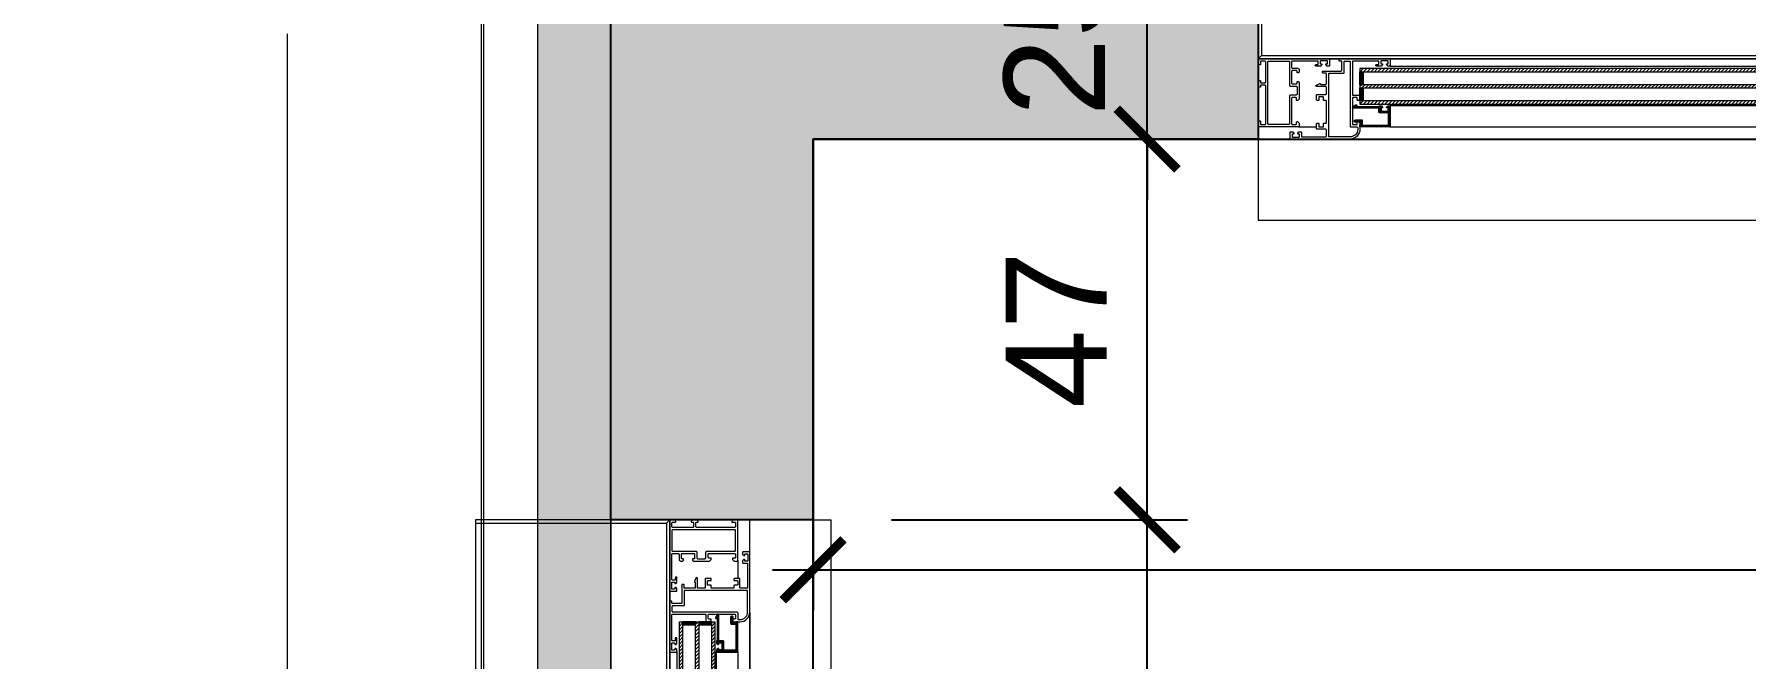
# Model space of a CAD drawing. Header units: centimetres. Extents: x 111832 to 117233, y -55119 to -48329.
# Drawn here: x 112658.1 to 112869.6, y -51049.5 to -50972.4 of the extents above; entities that cross this region are included whole.
import ezdxf

# ---------------------------------------------------------------- set-up
doc = ezdxf.new("R2010")
doc.units = ezdxf.units.CM
doc.header["$LTSCALE"] = 50
doc.header["$MEASUREMENT"] = 0
for name, pattern in [('AXES', [2, 1.25, -0.25, 0.25, -0.25]), ('CACHE', [0.375, 0.25, -0.125]), ('CONTINU', [0])]:
    doc.linetypes.add(name, pattern=pattern)
doc.layers.get('0').update_dxf_attribs({"color": 8})
for name, color, linetype in [('AXES', 10, 'AXES'), ('BETON COUPE', 3, 'CONTINU'), ('BETON TRAME', 252, 'Continuous'), ('COTE 50ème', 1, 'Continuous')]:
    doc.layers.add(name, color=color, linetype=linetype)
for name, color, linetype, lineweight in [('CONSOLE ISOL.', 214, 'Continuous', 15), ('ISOLATION', 252, 'Continuous', 0), ('MACONNERIE COUPE', 7, 'Continuous', 30), ('WD_Corner', 154, 'Continuous', 5), ('WINDOWS', 21, 'Continuous', 5)]:
    doc.layers.add(name, color=color, linetype=linetype, lineweight=lineweight)
doc.layers.add('FMULT', color=150, linetype='Continuous', plot=False)
doc.styles.add('RS_TXT_50', font='arial.ttf', dxfattribs={"height": 12.5})
doc.dimstyles.new('RS_50CM_LINEAIRE', dxfattribs={"dimscale": 5, "dimtxt": 12.5, "dimasz": 1.5, "dimexe": 1, "dimexo": 2.5, "dimgap": 1, "dimtad": 1, "dimdec": 1, "dimrnd": 0.5, "dimdsep": 46, "dimtxsty": 'RS_TXT_50', "dimblk1": 'ARCHTICK', "dimblk2": 'ARCHTICK', "dimsah": 1, "dimcen": 2.5, "dimdle": 1, "dimclrt": 4, "dimadec": 0, "dimazin": 2, "dimtfac": 1, "dimtdec": 1, "dimtix": 1, "dimtmove": 2, "dimatfit": 3, "dimfxl": 1, "dimtolj": 1, "dimtzin": 0, "dimarcsym": 0})

# ---------------------------------------------------------------- blocks, each defined once
blk = doc.blocks.new('DRITARE POS 3')
at = {"layer": 'WINDOWS'}
h = blk.add_hatch(dxfattribs=at)
h.set_pattern_fill('ANSI31', color=140, scale=2.5, angle=450)
h.set_pattern_definition([(135, (-46708.9128, -43842.58123), (-0.2209708691, -0.2209708691), [])])
h.paths.add_polyline_path([(-8.71, -90.15), (-8.71, -147.54), (-8.31, -147.54), (-8.31, -90.15)])
h.paths.add_polyline_path([(-6.71, -90.15), (-6.71, -147.54), (-6.31, -147.54), (-6.31, -90.15)])
h.paths.add_polyline_path([(-4.71, -90.15), (-4.71, -147.53), (-4.31, -147.53), (-4.31, -90.15)])
at = {"layer": 'WINDOWS', "transparency": 33554559}
h = blk.add_hatch(dxfattribs=at)
h.set_pattern_fill('ANSI31', color=140, angle=450)
h.set_pattern_definition([(135, (-46708.90849, -43859.58123), (-0.08838834765, -0.08838834765), [])])
h.paths.add_polyline_path([(-6.71, -147.54), (-8.31, -147.54), (-8.31, -147.14), (-6.71, -147.14)])
h.paths.add_polyline_path([(-4.71, -147.54), (-6.31, -147.54), (-6.31, -147.14), (-4.71, -147.14)])
h.paths.add_polyline_path([(-6.71, -90.55), (-8.31, -90.55), (-8.31, -90.15), (-6.71, -90.15)])
h.paths.add_polyline_path([(-4.71, -90.55), (-6.31, -90.55), (-6.31, -90.15), (-4.71, -90.15)])
h = blk.add_hatch(dxfattribs=at)
h.set_pattern_fill('ANSI31', color=256, angle=450)
h.set_pattern_definition([(135, (-46708.71279, -43842.58135), (-0.08838834765, -0.08838834765), [])])
h.paths.add_polyline_path([(-1.72, -147.16, -0.414214), (-1.81, -147.25), (-2.28, -147.25, 0.414214), (-2.37, -147.34), (-2.37, -148.08, 1.835735), (-2.15, -147.94), (-2.15, -147.47), (-1.74, -147.47), (-1.5, -147.53), (-1.5, -143.85, 0.414214), (-1.55, -143.8), (-4.06, -143.8, 0.414214), (-4.12, -143.85), (-4.12, -144.06, 0.250765), (-4.09, -144.1), (-3.92, -144.24, 0.599022), (-3.84, -144.19), (-3.84, -144.06), (-3.46, -144.06), (-3.46, -144.92), (-3.84, -144.92), (-3.84, -144.79, 0.649779), (-3.93, -144.74), (-4.1, -144.88, 0.212283), (-4.12, -144.92), (-4.12, -145.12, 0.414214), (-4.06, -145.18), (-4.02, -145.18), (-4.02, -147.92), (-4.15, -147.92, 0.603122), (-4.23, -148.07), (-3.99, -148.42, 0.737396), (-3.82, -148.37), (-3.82, -145.18), (-3.31, -145.18, 0.414214), (-3.22, -145.08), (-3.22, -144.02), (-1.81, -144.02, -0.414214), (-1.72, -144.11)])
at = {"layer": 'WINDOWS', "color": 165, "linetype": 'CACHE'}
blk.add_line((-32.9, -160.11), (-32.9, 0), dxfattribs=at)
at = {"layer": 'WINDOWS'}
for p, q in [((-0.01, -148.63), (0, -88.98)), ((-9.89, -143.83), (-9.89, -93.83)), ((-9, -143.85), (-9, -93.83)), ((-4.11, -93.84), (-4.12, -143.85)), ((-1.5, -143.85), (-1.49, -93.84)), ((-9.9, -151.38), (-9.9, -150)), ((-1.5, -155.12), (-1.5, -152.86))]:
    blk.add_line(p, q, dxfattribs=at)
at = {"layer": 'WINDOWS', "color": 165}
for points in [[(-9.9, 0), (-9.9, -160.11), (-33.9, -160.11), (-33.9, 0)], [(-10.3, -159.71), (-10.3, -0.4), (-9.9, 0), (-9.9, -160.11)], [(0, 0), (0, -160.11), (10, -160.11), (10, 0)], [(-9.9, -160.11), (-33.9, -160.11), (-33.9, -159.71), (-10.3, -159.71)]]:
    blk.add_lwpolyline(points, close=True, dxfattribs=at)
at = {"layer": 'WINDOWS'}
for points in [[(-9.9, -160.11), (-9.9, 0), (0, 0), (0, -160.11)], [(-1.78, -158.84), (-1.83, -158.9), (-9.56, -158.9), (-9.62, -158.84), (-9.62, -156.3), (-9.56, -156.25), (-6.63, -156.25), (-6.54, -156.15), (-6.54, -155.41), (-6.44, -155.31), (-5.51, -155.31), (-5.42, -155.41), (-5.42, -156.15), (-5.32, -156.25), (-1.83, -156.25), (-1.78, -156.3)]]:
    blk.add_lwpolyline(points, close=True, dxfattribs=at)
at = {"layer": 'WINDOWS', "color": 140}
for points in [[(-8.71, -90.15), (-8.71, -147.54), (-8.31, -147.54), (-8.31, -90.15)], [(-6.71, -90.15), (-6.71, -147.54), (-6.31, -147.54), (-6.31, -90.15)], [(-4.71, -90.15), (-4.71, -147.53), (-4.31, -147.53), (-4.31, -90.15)], [(-6.71, -147.54), (-8.31, -147.54), (-8.31, -147.14), (-6.71, -147.14)], [(-4.71, -147.54), (-6.31, -147.54), (-6.31, -147.14), (-4.71, -147.14)]]:
    blk.add_lwpolyline(points, close=True, dxfattribs=at)
at = {"layer": 'WINDOWS'}
for points in [[(0, -156.1, -0.414214), (-0.06, -156.15), (-0.84, -156.15, -0.414214), (-0.9, -156.1), (-0.9, -155.89, -0.250765), (-0.88, -155.85), (-0.71, -155.72, -0.599022), (-0.62, -155.76), (-0.62, -155.86, 0.414214), (-0.56, -155.91), (-0.3, -155.91, 0.414214), (-0.25, -155.86), (-0.25, -155.07, 0.414214), (-0.3, -155.02), (-0.56, -155.02, 0.414214), (-0.62, -155.07), (-0.62, -155.16, -0.599022), (-0.71, -155.21), (-0.88, -155.08, -0.250765), (-0.9, -155.03), (-0.9, -154.83, -0.414214), (-0.84, -154.77), (-0.34, -154.77, 0.414214), (-0.28, -154.72), (-0.28, -151.77, 0.414214), (-0.38, -151.67), (-1.12, -151.67, 0.414214), (-1.22, -151.77), (-1.22, -152.79, -0.414214), (-1.31, -152.89), (-1.87, -152.89, -0.414214), (-1.96, -152.79), (-1.96, -152.66, -0.414214), (-1.91, -152.61), (-1.55, -152.61, 0.414214), (-1.5, -152.55), (-1.5, -152.1, 0.414214), (-1.55, -152.05), (-1.91, -152.05, -0.414214), (-1.96, -151.99), (-1.96, -151.73, 0.414214), (-2.02, -151.67), (-4.71, -151.67, 0.414214), (-4.76, -151.73), (-4.76, -151.99, -0.414214), (-4.82, -152.05), (-5.17, -152.05, 0.414214), (-5.23, -152.1), (-5.23, -152.55, 0.414214), (-5.17, -152.61), (-4.82, -152.61, -0.414214), (-4.76, -152.66), (-4.76, -152.79, -0.414214), (-4.86, -152.89), (-5.42, -152.89, -0.414214), (-5.51, -152.79), (-5.51, -151.77, 0.414214), (-5.6, -151.67), (-6.39, -151.67, 0.414214), (-6.48, -151.77), (-6.48, -152.89, -0.809546), (-6.66, -152.93), (-6.85, -152.5, -0.543142), (-6.8, -152.42, 0.414214), (-6.74, -152.36), (-6.74, -151.77, 0.414214), (-6.84, -151.67), (-8.07, -151.67, 0.414214), (-8.12, -151.73), (-8.12, -152.08, -0.414214), (-8.18, -152.14), (-8.35, -152.14, -0.414214), (-8.4, -152.08), (-8.4, -149.86, 0.414214), (-8.5, -149.77), (-9.56, -149.77, 0.414214), (-9.62, -149.83), (-9.62, -150.03, -0.414214), (-9.67, -150.09), (-9.84, -150.09, -0.414214), (-9.9, -150.03), (-9.9, -143.85, -0.414214), (-9.84, -143.8), (-9.06, -143.8, -0.414214), (-9, -143.85), (-9, -144.06, -0.250765), (-9.03, -144.1), (-9.19, -144.24, -0.599022), (-9.28, -144.19), (-9.28, -144.1, 0.414214), (-9.34, -144.04), (-9.6, -144.04, 0.414214), (-9.65, -144.1), (-9.65, -144.88, 0.414214), (-9.6, -144.94), (-9.34, -144.94, 0.414214), (-9.28, -144.88), (-9.28, -144.79, -0.599022), (-9.19, -144.74), (-9.03, -144.87, -0.250765), (-9, -144.92), (-9, -145.5, -0.414214), (-9.06, -145.55), (-9.15, -145.55, -0.414214), (-9.21, -145.5), (-9.21, -145.23, 0.414214), (-9.26, -145.18), (-9.56, -145.18, 0.414214), (-9.62, -145.23), (-9.62, -148.41, 0.414214), (-9.56, -148.46), (-5.47, -148.46, 0.414214), (-5.42, -148.41), (-5.42, -147.59, -0.414214), (-5.36, -147.53), (-4.97, -147.53, -0.198912), (-4.93, -147.55), (-4.78, -147.7, -0.198912), (-4.76, -147.74), (-4.76, -147.81, -0.414214), (-4.82, -147.87), (-5.04, -147.87, 0.414214), (-5.14, -147.96), (-5.14, -148.37, 0.414214), (-5.04, -148.46), (-1.87, -148.46, 0.414214), (-1.78, -148.37), (-1.78, -147.96, 0.414214), (-1.87, -147.87), (-2.09, -147.87, -0.414214), (-2.15, -147.81), (-2.15, -147.74, -0.198912), (-2.13, -147.7), (-1.98, -147.55, -0.198912), (-1.94, -147.53), (-1.22, -147.53, -0.414214), (0, -148.74)], [(-1.74, -147.47), (-2.09, -147.47, 0.414214), (-2.15, -147.53), (-2.15, -147.9, 0.247394), (-2.13, -147.95, -1.657435), (-2.37, -148.08), (-2.37, -147.34, -0.414214), (-2.28, -147.25), (-1.81, -147.25, 0.414214), (-1.72, -147.16), (-1.72, -144.11, 0.414214), (-1.81, -144.02), (-3.16, -144.02, 0.414214), (-3.22, -144.08), (-3.22, -145.08, -0.414214), (-3.31, -145.18), (-3.76, -145.18, 0.414214), (-3.82, -145.23), (-3.82, -148.37, -0.737396), (-3.99, -148.42), (-4.23, -148.07, -0.603122), (-4.15, -147.92), (-4.08, -147.92, 0.414214), (-4.02, -147.87), (-4.02, -145.18), (-4.06, -145.18, -0.414214), (-4.12, -145.12), (-4.12, -144.92, -0.250765), (-4.09, -144.87), (-3.92, -144.74, -0.599022), (-3.84, -144.79), (-3.84, -144.86, 0.414214), (-3.78, -144.92), (-3.52, -144.92, 0.414214), (-3.46, -144.86), (-3.46, -144.11, 0.414214), (-3.52, -144.06), (-3.78, -144.06, 0.414214), (-3.84, -144.11), (-3.84, -144.19, -0.599022), (-3.92, -144.24), (-4.09, -144.1, -0.250765), (-4.12, -144.06), (-4.12, -143.85, -0.414214), (-4.06, -143.8), (-1.55, -143.8, -0.414214), (-1.5, -143.85), (-1.5, -147.47), (-1.5, -147.53), (-1.74, -147.53)], [(-1.5, -147.9, -0.414214), (-1.4, -147.81), (-1.18, -147.81), (-1.18, -147.81, -0.414214), (-0.28, -148.74), (-0.28, -151.34, -0.414214), (-0.34, -151.39), (-8.07, -151.39, -0.414214), (-8.12, -151.34), (-8.12, -149.58, 0.414214), (-8.22, -149.49), (-9.52, -149.49, -0.414214), (-9.62, -149.4), (-9.62, -148.84, -0.414214), (-9.52, -148.74), (-1.59, -148.74, 0.414214), (-1.5, -148.65)], [(-7.08, -155.11), (-7.02, -155.05, -0.198912), (-6.98, -155.03), (-4.97, -155.03, -0.198912), (-4.93, -155.05), (-4.78, -155.2, -0.198912), (-4.76, -155.24), (-4.76, -155.31, -0.414214), (-4.82, -155.37), (-5.01, -155.37, 0.340481), (-5.14, -155.46), (-5.14, -155.87, 0.414214), (-5.04, -155.97), (-1.87, -155.97, 0.414214), (-1.78, -155.87), (-1.78, -155.46, 0.414214), (-1.87, -155.37), (-2.09, -155.37, -0.414214), (-2.15, -155.31), (-2.15, -155.24, -0.198912), (-2.13, -155.2), (-1.98, -155.05, -0.198912), (-1.94, -155.03), (-1.55, -155.03, -0.414214), (-1.5, -155.09), (-1.5, -160.06, -0.414214), (-1.55, -160.11), (-2.13, -160.11, -0.322823), (-2.19, -160.07), (-2.24, -159.91, -0.511918), (-2.19, -159.83), (-1.87, -159.83, 0.414214), (-1.78, -159.74), (-1.78, -159.27, 0.414214), (-1.87, -159.18), (-6.57, -159.18, 0.414214), (-6.67, -159.27), (-6.67, -159.74, 0.414214), (-6.57, -159.83), (-6.44, -159.83, -0.511918), (-6.39, -159.91), (-6.45, -160.07, -0.322823), (-6.5, -160.11), (-7.12, -160.11, -0.322823), (-7.17, -160.07), (-7.23, -159.91, -0.511918), (-7.17, -159.83), (-7.04, -159.83, 0.414214), (-6.95, -159.74), (-6.95, -159.27, 0.414214), (-7.04, -159.18), (-9.52, -159.18, 0.414214), (-9.62, -159.27), (-9.62, -159.74, 0.414214), (-9.52, -159.83), (-9.21, -159.83, -0.511918), (-9.15, -159.91), (-9.21, -160.07, -0.322823), (-9.26, -160.11), (-9.84, -160.11, -0.414214), (-9.9, -160.06), (-9.9, -151.36, -0.414214), (-9.84, -151.3), (-9.06, -151.3, -0.414214), (-9, -151.36), (-9, -151.6, -0.250765), (-9.03, -151.65), (-9.19, -151.76, -0.599022), (-9.28, -151.71), (-9.28, -151.6, 0.414214), (-9.34, -151.54), (-9.6, -151.54, 0.414214), (-9.65, -151.6), (-9.65, -152.38, 0.414214), (-9.6, -152.44), (-9.34, -152.44, 0.414214), (-9.28, -152.38), (-9.28, -152.31, -0.599022), (-9.19, -152.26), (-9.03, -152.37, -0.250765), (-9, -152.42), (-9, -152.95, -1), (-9.21, -152.95), (-9.21, -152.74, 0.414214), (-9.26, -152.68), (-9.56, -152.68, 0.414214), (-9.62, -152.74), (-9.62, -155.91, 0.414214), (-9.56, -155.97), (-8.83, -155.97, 0.414214), (-8.74, -155.87), (-8.74, -155.22, -0.414214), (-8.55, -155.03), (-8.3, -155.03, -0.198912), (-8.26, -155.05), (-8.2, -155.11, -0.198912), (-8.18, -155.15), (-8.18, -155.26, -0.414214), (-8.24, -155.31), (-8.4, -155.31, 0.414214), (-8.46, -155.37), (-8.46, -155.87, 0.414214), (-8.37, -155.97), (-6.91, -155.97, 0.414214), (-6.82, -155.87), (-6.82, -155.37, 0.414214), (-6.87, -155.31), (-7.04, -155.31, -0.414214), (-7.1, -155.26), (-7.1, -155.15, -0.198912)]]:
    blk.add_lwpolyline(points, format="xyb", close=True, dxfattribs=at)
blk = doc.blocks.new('DRITARE POS 2')
at = {"layer": 'WINDOWS'}
h = blk.add_hatch(dxfattribs=at)
h.set_pattern_fill('ANSI31', color=140, scale=2.5, angle=450)
h.set_pattern_definition([(135, (-46708.9128, -43852.52553), (-0.2209708691, -0.2209708691), [])])
h.paths.add_polyline_path([(-8.71, -100.09), (-8.71, -167.42), (-8.31, -167.42), (-8.31, -100.09)])
h.paths.add_polyline_path([(-6.71, -100.09), (-6.71, -167.42), (-6.31, -167.42), (-6.31, -100.09)])
h.paths.add_polyline_path([(-4.71, -100.09), (-4.71, -167.42), (-4.31, -167.42), (-4.31, -100.09)])
at = {"layer": 'WINDOWS', "transparency": 33554559}
h = blk.add_hatch(dxfattribs=at)
h.set_pattern_fill('ANSI31', color=140, angle=450)
h.set_pattern_definition([(135, (-46708.90849, -43869.52553), (-0.08838834765, -0.08838834765), [])])
h.paths.add_polyline_path([(-6.71, -167.42), (-8.31, -167.42), (-8.31, -167.02), (-6.71, -167.02)])
h.paths.add_polyline_path([(-4.71, -167.42), (-6.31, -167.42), (-6.31, -167.02), (-4.71, -167.02)])
h.paths.add_polyline_path([(-6.71, -100.49), (-8.31, -100.49), (-8.31, -100.09), (-6.71, -100.09)])
h.paths.add_polyline_path([(-4.71, -100.49), (-6.31, -100.49), (-6.31, -100.09), (-4.71, -100.09)])
h = blk.add_hatch(dxfattribs=at)
h.set_pattern_fill('ANSI31', color=256, angle=450)
h.set_pattern_definition([(135, (-46708.71279, -43862.46996), (-0.08838834765, -0.08838834765), [])])
h.paths.add_polyline_path([(-1.72, -167.05, -0.414214), (-1.81, -167.14), (-2.28, -167.14, 0.414214), (-2.37, -167.23), (-2.37, -167.97, 1.835735), (-2.15, -167.82), (-2.15, -167.36), (-1.74, -167.36), (-1.5, -167.42), (-1.5, -163.74, 0.414214), (-1.55, -163.69), (-4.06, -163.69, 0.414214), (-4.12, -163.74), (-4.12, -163.95, 0.250765), (-4.09, -163.99), (-3.92, -164.12, 0.599022), (-3.84, -164.08), (-3.84, -163.95), (-3.46, -163.95), (-3.46, -164.81), (-3.84, -164.81), (-3.84, -164.67, 0.649779), (-3.93, -164.63), (-4.1, -164.76, 0.212283), (-4.12, -164.81), (-4.12, -165.01, 0.414214), (-4.06, -165.07), (-4.02, -165.07), (-4.02, -167.81), (-4.15, -167.81, 0.603122), (-4.23, -167.96), (-3.99, -168.31, 0.737396), (-3.82, -168.26), (-3.82, -165.07), (-3.31, -165.07, 0.414214), (-3.22, -164.97), (-3.22, -163.91), (-1.81, -163.91, -0.414214), (-1.72, -164)])
at = {"layer": 'WINDOWS'}
for p, q in [((-0.01, -168.52), (0, -98.92)), ((-9.89, -163.72), (-9.89, -103.78)), ((-9, -163.74), (-9, -103.78)), ((-4.11, -103.78), (-4.12, -163.74)), ((-1.5, -163.74), (-1.49, -103.78)), ((-9.9, -171.27), (-9.9, -169.89)), ((-1.5, -175.01), (-1.5, -172.75))]:
    blk.add_line(p, q, dxfattribs=at)
at = {"layer": 'WINDOWS', "color": 165}
for points in [[(-9.9, 0), (-9.9, -180), (-33.9, -180), (-33.9, 0)], [(-10.3, -179.6), (-10.3, -0.4), (-9.9, 0), (-9.9, -180)], [(0, 0), (0, -180), (10, -180), (10, 0)], [(-9.9, -180), (-33.9, -180), (-33.9, -179.6), (-10.3, -179.6)]]:
    blk.add_lwpolyline(points, close=True, dxfattribs=at)
at = {"layer": 'WINDOWS'}
for points in [[(-9.9, -180), (-9.9, 0), (0, 0), (0, -180)], [(-1.78, -178.73), (-1.83, -178.79), (-9.56, -178.79), (-9.62, -178.73), (-9.62, -176.19), (-9.56, -176.14), (-6.63, -176.14), (-6.54, -176.04), (-6.54, -175.3), (-6.44, -175.2), (-5.51, -175.2), (-5.42, -175.3), (-5.42, -176.04), (-5.32, -176.14), (-1.83, -176.14), (-1.78, -176.19)]]:
    blk.add_lwpolyline(points, close=True, dxfattribs=at)
at = {"layer": 'WINDOWS', "color": 140}
for points in [[(-8.71, -100.09), (-8.71, -167.42), (-8.31, -167.42), (-8.31, -100.09)], [(-6.71, -100.09), (-6.71, -167.42), (-6.31, -167.42), (-6.31, -100.09)], [(-4.71, -100.09), (-4.71, -167.42), (-4.31, -167.42), (-4.31, -100.09)], [(-6.71, -167.42), (-8.31, -167.42), (-8.31, -167.02), (-6.71, -167.02)], [(-4.71, -167.42), (-6.31, -167.42), (-6.31, -167.02), (-4.71, -167.02)]]:
    blk.add_lwpolyline(points, close=True, dxfattribs=at)
at = {"layer": 'WINDOWS'}
for points in [[(0, -175.99, -0.414214), (-0.06, -176.04), (-0.84, -176.04, -0.414214), (-0.9, -175.99), (-0.9, -175.78, -0.250765), (-0.88, -175.73), (-0.71, -175.6, -0.599022), (-0.62, -175.65), (-0.62, -175.74, 0.414214), (-0.56, -175.8), (-0.3, -175.8, 0.414214), (-0.25, -175.74), (-0.25, -174.96, 0.414214), (-0.3, -174.9), (-0.56, -174.9, 0.414214), (-0.62, -174.96), (-0.62, -175.05, -0.599022), (-0.71, -175.1), (-0.88, -174.97, -0.250765), (-0.9, -174.92), (-0.9, -174.72, -0.414214), (-0.84, -174.66), (-0.34, -174.66, 0.414214), (-0.28, -174.61), (-0.28, -171.66, 0.414214), (-0.38, -171.56), (-1.12, -171.56, 0.414214), (-1.22, -171.66), (-1.22, -172.68, -0.414214), (-1.31, -172.78), (-1.87, -172.78, -0.414214), (-1.96, -172.68), (-1.96, -172.55, -0.414214), (-1.91, -172.5), (-1.55, -172.5, 0.414214), (-1.5, -172.44), (-1.5, -171.99, 0.414214), (-1.55, -171.94), (-1.91, -171.94, -0.414214), (-1.96, -171.88), (-1.96, -171.62, 0.414214), (-2.02, -171.56), (-4.71, -171.56, 0.414214), (-4.76, -171.62), (-4.76, -171.88, -0.414214), (-4.82, -171.94), (-5.17, -171.94, 0.414214), (-5.23, -171.99), (-5.23, -172.44, 0.414214), (-5.17, -172.5), (-4.82, -172.5, -0.414214), (-4.76, -172.55), (-4.76, -172.68, -0.414214), (-4.86, -172.78), (-5.42, -172.78, -0.414214), (-5.51, -172.68), (-5.51, -171.66, 0.414214), (-5.6, -171.56), (-6.39, -171.56, 0.414214), (-6.48, -171.66), (-6.48, -172.78, -0.809546), (-6.66, -172.81), (-6.85, -172.39, -0.543142), (-6.8, -172.31, 0.414214), (-6.74, -172.25), (-6.74, -171.66, 0.414214), (-6.84, -171.56), (-8.07, -171.56, 0.414214), (-8.12, -171.62), (-8.12, -171.97, -0.414214), (-8.18, -172.03), (-8.35, -172.03, -0.414214), (-8.4, -171.97), (-8.4, -169.75, 0.414214), (-8.5, -169.66), (-9.56, -169.66, 0.414214), (-9.62, -169.71), (-9.62, -169.92, -0.414214), (-9.67, -169.98), (-9.84, -169.98, -0.414214), (-9.9, -169.92), (-9.9, -163.74, -0.414214), (-9.84, -163.69), (-9.06, -163.69, -0.414214), (-9, -163.74), (-9, -163.95, -0.250765), (-9.03, -163.99), (-9.19, -164.12, -0.599022), (-9.28, -164.08), (-9.28, -163.98, 0.414214), (-9.34, -163.93), (-9.6, -163.93, 0.414214), (-9.65, -163.98), (-9.65, -164.77, 0.414214), (-9.6, -164.82), (-9.34, -164.82, 0.414214), (-9.28, -164.77), (-9.28, -164.67, -0.599022), (-9.19, -164.63), (-9.03, -164.76, -0.250765), (-9, -164.81), (-9, -165.38, -0.414214), (-9.06, -165.44), (-9.15, -165.44, -0.414214), (-9.21, -165.38), (-9.21, -165.12, 0.414214), (-9.26, -165.07), (-9.56, -165.07, 0.414214), (-9.62, -165.12), (-9.62, -168.3, 0.414214), (-9.56, -168.35), (-5.47, -168.35, 0.414214), (-5.42, -168.3), (-5.42, -167.47, -0.414214), (-5.36, -167.42), (-4.97, -167.42, -0.198912), (-4.93, -167.44), (-4.78, -167.59, -0.198912), (-4.76, -167.63), (-4.76, -167.7, -0.414214), (-4.82, -167.75), (-5.04, -167.75, 0.414214), (-5.14, -167.85), (-5.14, -168.26, 0.414214), (-5.04, -168.35), (-1.87, -168.35, 0.414214), (-1.78, -168.26), (-1.78, -167.85, 0.414214), (-1.87, -167.75), (-2.09, -167.75, -0.414214), (-2.15, -167.7), (-2.15, -167.63, -0.198912), (-2.13, -167.59), (-1.98, -167.44, -0.198912), (-1.94, -167.42), (-1.22, -167.42, -0.414214), (0, -168.63)], [(-1.74, -167.36), (-2.09, -167.36, 0.414214), (-2.15, -167.42), (-2.15, -167.79, 0.247394), (-2.13, -167.84, -1.657435), (-2.37, -167.97), (-2.37, -167.23, -0.414214), (-2.28, -167.14), (-1.81, -167.14, 0.414214), (-1.72, -167.05), (-1.72, -164, 0.414214), (-1.81, -163.91), (-3.16, -163.91, 0.414214), (-3.22, -163.97), (-3.22, -164.97, -0.414214), (-3.31, -165.07), (-3.76, -165.07, 0.414214), (-3.82, -165.12), (-3.82, -168.26, -0.737396), (-3.99, -168.31), (-4.23, -167.96, -0.603122), (-4.15, -167.81), (-4.08, -167.81, 0.414214), (-4.02, -167.75), (-4.02, -165.07), (-4.06, -165.07, -0.414214), (-4.12, -165.01), (-4.12, -164.81, -0.250765), (-4.09, -164.76), (-3.92, -164.63, -0.599022), (-3.84, -164.67), (-3.84, -164.75, 0.414214), (-3.78, -164.81), (-3.52, -164.81, 0.414214), (-3.46, -164.75), (-3.46, -164, 0.414214), (-3.52, -163.95), (-3.78, -163.95, 0.414214), (-3.84, -164), (-3.84, -164.08, -0.599022), (-3.92, -164.12), (-4.09, -163.99, -0.250765), (-4.12, -163.95), (-4.12, -163.74, -0.414214), (-4.06, -163.69), (-1.55, -163.69, -0.414214), (-1.5, -163.74), (-1.5, -167.36), (-1.5, -167.42), (-1.74, -167.42)], [(-1.5, -167.79, -0.414214), (-1.4, -167.7), (-1.18, -167.7), (-1.18, -167.7, -0.414214), (-0.28, -168.63), (-0.28, -171.23, -0.414214), (-0.34, -171.28), (-8.07, -171.28, -0.414214), (-8.12, -171.23), (-8.12, -169.47, 0.414214), (-8.22, -169.38), (-9.52, -169.38, -0.414214), (-9.62, -169.29), (-9.62, -168.73, -0.414214), (-9.52, -168.63), (-1.59, -168.63, 0.414214), (-1.5, -168.54)], [(-7.08, -175), (-7.02, -174.94, -0.198912), (-6.98, -174.92), (-4.97, -174.92, -0.198912), (-4.93, -174.94), (-4.78, -175.09, -0.198912), (-4.76, -175.13), (-4.76, -175.2, -0.414214), (-4.82, -175.26), (-5.01, -175.26, 0.340481), (-5.14, -175.35), (-5.14, -175.76, 0.414214), (-5.04, -175.86), (-1.87, -175.86, 0.414214), (-1.78, -175.76), (-1.78, -175.35, 0.414214), (-1.87, -175.26), (-2.09, -175.26, -0.414214), (-2.15, -175.2), (-2.15, -175.13, -0.198912), (-2.13, -175.09), (-1.98, -174.94, -0.198912), (-1.94, -174.92), (-1.55, -174.92, -0.414214), (-1.5, -174.98), (-1.5, -179.94, -0.414214), (-1.55, -180), (-2.13, -180, -0.322823), (-2.19, -179.96), (-2.24, -179.79, -0.511918), (-2.19, -179.72), (-1.87, -179.72, 0.414214), (-1.78, -179.63), (-1.78, -179.16, 0.414214), (-1.87, -179.07), (-6.57, -179.07, 0.414214), (-6.67, -179.16), (-6.67, -179.63, 0.414214), (-6.57, -179.72), (-6.44, -179.72, -0.511918), (-6.39, -179.79), (-6.45, -179.96, -0.322823), (-6.5, -180), (-7.12, -180, -0.322823), (-7.17, -179.96), (-7.23, -179.79, -0.511918), (-7.17, -179.72), (-7.04, -179.72, 0.414214), (-6.95, -179.63), (-6.95, -179.16, 0.414214), (-7.04, -179.07), (-9.52, -179.07, 0.414214), (-9.62, -179.16), (-9.62, -179.63, 0.414214), (-9.52, -179.72), (-9.21, -179.72, -0.511918), (-9.15, -179.79), (-9.21, -179.96, -0.322823), (-9.26, -180), (-9.84, -180, -0.414214), (-9.9, -179.94), (-9.9, -171.25, -0.414214), (-9.84, -171.19), (-9.06, -171.19, -0.414214), (-9, -171.25), (-9, -171.49, -0.250765), (-9.03, -171.53), (-9.19, -171.65, -0.599022), (-9.28, -171.6), (-9.28, -171.49, 0.414214), (-9.34, -171.43), (-9.6, -171.43, 0.414214), (-9.65, -171.49), (-9.65, -172.27, 0.414214), (-9.6, -172.33), (-9.34, -172.33, 0.414214), (-9.28, -172.27), (-9.28, -172.2, -0.599022), (-9.19, -172.15), (-9.03, -172.26, -0.250765), (-9, -172.31), (-9, -172.84, -1), (-9.21, -172.84), (-9.21, -172.63, 0.414214), (-9.26, -172.57), (-9.56, -172.57, 0.414214), (-9.62, -172.63), (-9.62, -175.8, 0.414214), (-9.56, -175.86), (-8.83, -175.86, 0.414214), (-8.74, -175.76), (-8.74, -175.11, -0.414214), (-8.55, -174.92), (-8.3, -174.92, -0.198912), (-8.26, -174.94), (-8.2, -175, -0.198912), (-8.18, -175.04), (-8.18, -175.15, -0.414214), (-8.24, -175.2), (-8.4, -175.2, 0.414214), (-8.46, -175.26), (-8.46, -175.76, 0.414214), (-8.37, -175.86), (-6.91, -175.86, 0.414214), (-6.82, -175.76), (-6.82, -175.26, 0.414214), (-6.87, -175.2), (-7.04, -175.2, -0.414214), (-7.1, -175.15), (-7.1, -175.04, -0.198912)]]:
    blk.add_lwpolyline(points, format="xyb", close=True, dxfattribs=at)
blk = doc.blocks.new('A$C7560ca7f')
at = {"layer": 'AXES', "lineweight": 5, "ltscale": 1.3}
blk.add_line((-1265, 1580), (-1265, -1500), dxfattribs=at)
blk = doc.blocks.new('_ArchTick')
at = {"color": 0, "linetype": 'ByBlock', "const_width": 0.15}
blk.add_lwpolyline([(-0.5, -0.5), (0.5, 0.5)], dxfattribs=at)
blk = doc.blocks.new('*D927')
at = {"layer": 'COTE 50ème', "color": 0, "lineweight": -2, "ltscale": 0.5, "transparency": 16777216}
for p, q in [((112450.11, -50327.36), (112450.11, -52042.36)), ((113381.87, -50332.36), (112445.11, -50332.36)), ((112611.87, -52037.36), (112445.11, -52037.36))]:
    blk.add_line(p, q, dxfattribs=at)
at = {"layer": 'Defpoints', "color": 0, "ltscale": 0.5, "transparency": 16777216}
for p in [(113394.37, -50332.36), (112450.11, -52037.36), (112624.37, -52037.36)]:
    blk.add_point(p, dxfattribs=at)
at = {"layer": 'COTE 50ème', "color": 0, "lineweight": -2, "ltscale": 0.5, "transparency": 16777216, "xscale": 7.5, "yscale": 7.5, "zscale": 7.5}
for p, rotation in [((112450.11, -50332.36), 90), ((112450.11, -52037.36), 270)]:
    blk.add_blockref('_ArchTick', p, dxfattribs=dict(at, rotation=rotation))
at = {"layer": 'COTE 50ème', "color": 4, "ltscale": 0.5, "transparency": 16777216, "insert": (112438.72, -51184.86), "char_height": 12.5, "attachment_point": 5, "rotation": 90, "style": 'RS_TXT_50'}
blk.add_mtext('\\A1;1705', dxfattribs=at)
blk = doc.blocks.new('*D938')
at = {"layer": 'COTE 50ème', "color": 0, "lineweight": -2, "ltscale": 0.5, "transparency": 16777216}
for p, q in [((112795.65, -51197.47), (112795.65, -51027.36)), ((112764.05, -51032.36), (112800.65, -51032.36)), ((112764.05, -51192.47), (112800.65, -51192.47))]:
    blk.add_line(p, q, dxfattribs=at)
at = {"layer": 'Defpoints', "color": 0, "ltscale": 0.5, "transparency": 16777216}
for p in [(112751.55, -51032.36), (112795.65, -51032.36), (112751.55, -51192.47)]:
    blk.add_point(p, dxfattribs=at)
at = {"layer": 'COTE 50ème', "color": 0, "lineweight": -2, "ltscale": 0.5, "transparency": 16777216, "xscale": 7.5, "yscale": 7.5, "zscale": 7.5}
for p, rotation in [((112795.65, -51032.36), 90), ((112795.65, -51192.47), 270)]:
    blk.add_blockref('_ArchTick', p, dxfattribs=dict(at, rotation=rotation))
at = {"layer": 'COTE 50ème', "color": 4, "ltscale": 0.5, "transparency": 16777216, "insert": (112784.27, -51112.42), "char_height": 12.5, "attachment_point": 5, "rotation": 90, "style": 'RS_TXT_50'}
blk.add_mtext('\\A1;160', dxfattribs=at)
blk = doc.blocks.new('*D939')
at = {"layer": 'COTE 50ème', "color": 0, "lineweight": -2, "ltscale": 0.5, "transparency": 16777216}
for p, q in [((112795.65, -51037.36), (112795.65, -50980.36)), ((112766.87, -50985.36), (112800.65, -50985.36)), ((112764.05, -51032.36), (112800.65, -51032.36))]:
    blk.add_line(p, q, dxfattribs=at)
at = {"layer": 'Defpoints', "color": 0, "ltscale": 0.5, "transparency": 16777216}
for p in [(112754.37, -50985.36), (112795.65, -50985.36), (112751.55, -51032.36)]:
    blk.add_point(p, dxfattribs=at)
at = {"layer": 'COTE 50ème', "color": 0, "lineweight": -2, "ltscale": 0.5, "transparency": 16777216, "xscale": 7.5, "yscale": 7.5, "zscale": 7.5}
for p, rotation in [((112795.65, -50985.36), 90), ((112795.65, -51032.36), 270)]:
    blk.add_blockref('_ArchTick', p, dxfattribs=dict(at, rotation=rotation))
at = {"layer": 'COTE 50ème', "color": 4, "ltscale": 0.5, "transparency": 16777216, "insert": (112784.4, -51008.86), "char_height": 12.5, "attachment_point": 5, "rotation": 90, "style": 'RS_TXT_50'}
blk.add_mtext('\\A1;47', dxfattribs=at)
blk = doc.blocks.new('*D940')
at = {"layer": 'COTE 50ème', "color": 0, "lineweight": -2, "ltscale": 0.5, "transparency": 16777216}
for p, q in [((112795.65, -50960.36), (112795.65, -50952.86)), ((112766.87, -50960.36), (112800.65, -50960.36)), ((112795.65, -50985.36), (112795.65, -50960.36)), ((112766.87, -50985.36), (112800.65, -50985.36)), ((112795.65, -50985.36), (112795.65, -50992.86))]:
    blk.add_line(p, q, dxfattribs=at)
at = {"layer": 'Defpoints', "color": 0, "ltscale": 0.5, "transparency": 16777216}
for p in [(112754.37, -50960.36), (112795.65, -50960.36), (112754.37, -50985.36)]:
    blk.add_point(p, dxfattribs=at)
at = {"layer": 'COTE 50ème', "color": 0, "lineweight": -2, "ltscale": 0.5, "transparency": 16777216, "xscale": 7.5, "yscale": 7.5, "zscale": 7.5}
for p, rotation in [((112795.65, -50960.36), 270), ((112795.65, -50985.36), 90)]:
    blk.add_blockref('_ArchTick', p, dxfattribs=dict(at, rotation=rotation))
at = {"layer": 'COTE 50ème', "color": 4, "ltscale": 0.5, "transparency": 16777216, "insert": (112784.27, -50972.86), "char_height": 12.5, "attachment_point": 5, "rotation": 90, "style": 'RS_TXT_50'}
blk.add_mtext('\\A1;25', dxfattribs=at)
blk = doc.blocks.new('*D1079')
at = {"layer": 'COTE 50ème', "color": 0, "lineweight": -2, "ltscale": 0.5, "transparency": 16777216}
for p, q in [((112754.37, -51021.36), (112754.37, -51043.52)), ((113177.37, -51021.36), (113177.37, -51043.52)), ((112749.37, -51038.52), (113182.37, -51038.52))]:
    blk.add_line(p, q, dxfattribs=at)
at = {"layer": 'Defpoints', "color": 0, "ltscale": 0.5, "transparency": 16777216}
for p in [(112754.37, -51008.86), (113177.37, -51008.86), (113177.37, -51038.52)]:
    blk.add_point(p, dxfattribs=at)
at = {"layer": 'COTE 50ème', "color": 0, "lineweight": -2, "ltscale": 0.5, "transparency": 16777216, "xscale": 7.5, "yscale": 7.5, "zscale": 7.5, "rotation": 180}
blk.add_blockref('_ArchTick', (112754.37, -51038.52), dxfattribs=at)
at = {"layer": 'COTE 50ème', "color": 0, "lineweight": -2, "ltscale": 0.5, "transparency": 16777216, "xscale": 7.5, "yscale": 7.5, "zscale": 7.5}
blk.add_blockref('_ArchTick', (113177.37, -51038.52), dxfattribs=at)
at = {"layer": 'COTE 50ème', "color": 4, "ltscale": 0.5, "transparency": 16777216, "insert": (112965.87, -51027.13), "char_height": 12.5, "attachment_point": 5, "style": 'RS_TXT_50'}
blk.add_mtext('\\A1;423', dxfattribs=at)

msp = doc.modelspace()

# ---------------------------------------------------------------- hatches: boundary and pattern name
at = {"layer": 'BETON TRAME', "transparency": 33554559}
h = msp.add_hatch(color=256, dxfattribs=at)
h.dxf.hatch_style = 1
h.paths.add_polyline_path([(113494.37, -51297.36), (113459.37, -51297.36), (113459.37, -50822.36), (113989.37, -50822.36), (113989.37, -51297.36), (113954.37, -51297.36), (113954.37, -50862.36), (113744.37, -50862.36), (113744.37, -51192.36), (113704.37, -51192.36), (113704.37, -50862.36), (113494.37, -50862.36)])
h.paths.add_polyline_path([(113859.37, -52037.36), (113884.37, -52037.36), (113884.37, -51532.36), (113859.37, -51532.36)])
h.paths.add_polyline_path([(113564.37, -52037.36), (113589.37, -52037.36), (113589.37, -51532.36), (113564.37, -51532.36)])
h.paths.add_polyline_path([(113994.37, -52012.36), (113884.37, -52012.36), (113884.37, -52037.36), (113994.37, -52037.36)])
h.paths.add_polyline_path([(114454.37, -52012.36), (114354.37, -52012.36), (114354.37, -52037.36), (114454.37, -52037.36)])
h.paths.add_polyline_path([(114694.37, -51947.36), (114719.37, -51947.36), (114719.37, -52037.36), (114694.37, -52037.36)])
h.paths.add_polyline_path([(114719.37, -51527.36), (114694.37, -51527.36), (114694.37, -51670.47), (114719.37, -51670.47)])
h.paths.add_polyline_path([(114719.37, -51207.36), (114694.37, -51207.36), (114694.37, -51347.36), (114719.37, -51347.36)])
h.paths.add_polyline_path([(114719.37, -50960.36), (114639.37, -50960.36), (114639.37, -50985.36), (114694.37, -50985.36), (114694.37, -51012.36), (114719.37, -51012.36)])
h.paths.add_polyline_path([(114354.37, -50960.36), (114284.37, -50960.36), (114284.37, -50985.36), (114354.37, -50985.36)])
h.paths.add_polyline_path([(114199.37, -50960.36), (114184.37, -50960.36), (114184.37, -50985.36), (114199.37, -50985.36)])
h.paths.add_polyline_path([(113249.26, -50960.36), (113264.37, -50960.36), (113264.37, -50985.36), (113249.26, -50985.36)])
h.paths.add_polyline_path([(113094.37, -50960.36), (113164.37, -50960.36), (113164.37, -50985.36), (113094.37, -50985.36)])
h.paths.add_polyline_path([(112729.37, -50960.36), (112809.37, -50960.36), (112809.37, -50985.36), (112754.37, -50985.36), (112754.37, -51032.36), (112729.37, -51032.36)])
h.paths.add_polyline_path([(112729.37, -51207.36), (112754.37, -51207.36), (112754.37, -51347.36), (112729.37, -51347.36)])
h.paths.add_polyline_path([(112754.37, -51947.36), (112729.37, -51947.36), (112729.37, -52037.36), (112754.37, -52037.36)])
h.paths.add_polyline_path([(112994.37, -52012.36), (112994.37, -52037.36), (113094.37, -52037.36), (113094.37, -52012.36)])
h.paths.add_polyline_path([(113564.37, -52012.36), (113454.37, -52012.36), (113454.37, -52037.36), (113564.37, -52037.36)])
h.paths.add_polyline_path([(112729.37, -51527.36), (112754.37, -51527.36), (112754.37, -51670.47), (112729.37, -51670.47)])
h.paths.add_polyline_path([(112919.37, -51587.36), (112979.37, -51587.36), (112979.37, -51612.36), (112919.37, -51612.36)])
h.paths.add_polyline_path([(113104.37, -51587.36), (113164.37, -51587.36), (113164.37, -51612.36), (113104.37, -51612.36)])
h.paths.add_polyline_path([(114344.37, -51587.36), (114284.37, -51587.36), (114284.37, -51612.36), (114344.37, -51612.36)])
h.paths.add_polyline_path([(114529.37, -51587.36), (114469.37, -51587.36), (114469.37, -51612.36), (114529.37, -51612.36)])
at = {"layer": 'ISOLATION', "transparency": 33554687}
h = msp.add_hatch(dxfattribs=at)
h.set_pattern_fill('INSUL', color=256, scale=10, angle=45)
h.paths.add_polyline_path([(113621.37, -50822.36), (113459.37, -50822.36), (113459.37, -50947.36), (113164.37, -50947.36), (113164.37, -50960.36), (112729.37, -50960.36), (112729.37, -52012.36), (112649.37, -52012.36), (112649.37, -51972.36), (112624.37, -51972.36), (112624.37, -52037.36), (113859.37, -52037.36), (113859.37, -52046.36), (112615.37, -52046.36), (112615.37, -51963.36), (112658.37, -51963.36), (112658.37, -52003.36), (112720.37, -52003.36), (112720.37, -50951.36), (113155.37, -50951.36), (113155.37, -50938.36), (113450.37, -50938.36), (113450.37, -50813.36), (113621.37, -50813.36)])

# ---------------------------------------------------------------- linework, layer by layer
at = {"layer": 'BETON COUPE'}
msp.add_lwpolyline([(112729.37, -50960.36), (112809.37, -50960.36), (112809.37, -50985.36), (112754.37, -50985.36), (112754.37, -51032.36), (112729.37, -51032.36)], close=True, dxfattribs=at)
at = {"layer": 'CONSOLE ISOL.', "lineweight": 5, "ltscale": 0.5}
msp.add_lwpolyline([(112729.37, -50960.36), (113459.37, -50960.36), (113459.37, -50822.36), (113989.37, -50822.36), (113989.37, -50960.36), (114719.37, -50960.36), (114719.37, -52037.36), (112729.37, -52037.36)], close=True, dxfattribs=at)
at = {"layer": 'FMULT', "ltscale": 0.5}
msp.add_lwpolyline([(112754.37, -50985.36), (113177.37, -50985.36), (113177.37, -51290.36), (112754.37, -51290.36)], close=True, dxfattribs=at)
at = {"layer": 'ISOLATION', "ltscale": 0.5}
msp.add_lwpolyline([(113621.37, -50822.36), (113459.37, -50822.36), (113459.37, -50947.36), (113164.37, -50947.36), (113164.37, -50960.36), (112729.37, -50960.36), (112729.37, -52012.36), (112649.37, -52012.36), (112649.37, -51972.36), (112624.37, -51972.36), (112624.37, -52037.36), (113859.37, -52037.36), (113859.37, -52046.36), (112615.37, -52046.36), (112615.37, -51963.36), (112658.37, -51963.36), (112658.37, -52003.36), (112720.37, -52003.36), (112720.37, -50951.36), (113155.37, -50951.36), (113155.37, -50938.36), (113450.37, -50938.36), (113450.37, -50813.36), (113621.37, -50813.36)], close=True, dxfattribs=at)
at = {"layer": 'WD_Corner', "lineweight": 5, "ltscale": 0.5}
for points in [[(113859.37, -52053.36), (112608.37, -52053.36), (112608.37, -51956.36), (112665.37, -51956.36), (112665.37, -51996.36), (112713.37, -51996.36), (112713.37, -50944.36), (113148.37, -50944.36), (113148.37, -50931.36), (113443.37, -50931.36), (113443.37, -50806.36), (113621.37, -50806.36)], [(113859.37, -52053.06), (112608.67, -52053.06), (112608.67, -51956.66), (112665.07, -51956.66), (112665.07, -51996.66), (112713.67, -51996.66), (112713.67, -50944.66), (113148.67, -50944.66), (113148.67, -50931.66), (113443.67, -50931.66), (113443.67, -50806.66), (113621.37, -50806.66)]]:
    msp.add_lwpolyline(points, dxfattribs=at)

# ---------------------------------------------------------------- block references
at = {"lineweight": 5, "rotation": 270}
msp.add_blockref('DRITARE POS 2', (112989.37, -50985.36), dxfattribs=at)
at = {"lineweight": 5, "xscale": -1, "rotation": 180}
msp.add_blockref('DRITARE POS 3', (112746.55, -51192.47), dxfattribs=at)
at = {"layer": 'MACONNERIE COUPE', "lineweight": 5, "ltscale": 0.5}
msp.add_blockref('A$C7560ca7f', (113954.37, -50862.36), dxfattribs=at)

# ---------------------------------------------------------------- dimensions: what is measured, and where the dimension line sits
at = {"layer": 'COTE 50ème', "ltscale": 0.5}
for base, p1, p2, picture, middle in [((112450.11, -52037.36), (113394.37, -50332.36), (112624.37, -52037.36), '*D927', (112438.72, -51184.86)), ((112795.65, -50960.36), (112754.37, -50985.36), (112754.37, -50960.36), '*D940', (112784.27, -50972.86)), ((112795.65, -50985.36), (112751.55, -51032.36), (112754.37, -50985.36), '*D939', (112784.4, -51008.86)), ((112795.65, -51032.36), (112751.55, -51192.47), (112751.55, -51032.36), '*D938', (112784.27, -51112.42))]:
    dim = msp.add_linear_dim(base=base, p1=p1, p2=p2, angle=90, dimstyle='RS_50CM_LINEAIRE', dxfattribs=at)
    dim.commit()
    dim.dimension.update_dxf_attribs({"geometry": picture, "text_midpoint": middle})
dim = msp.add_linear_dim(base=(113177.37, -51038.52), p1=(112754.37, -51008.86), p2=(113177.37, -51008.86), dimstyle='RS_50CM_LINEAIRE', dxfattribs=at)
dim.commit()
dim.dimension.update_dxf_attribs({"geometry": '*D1079', "text_midpoint": (112965.87, -51027.13)})

doc.saveas('drawing.dxf')
